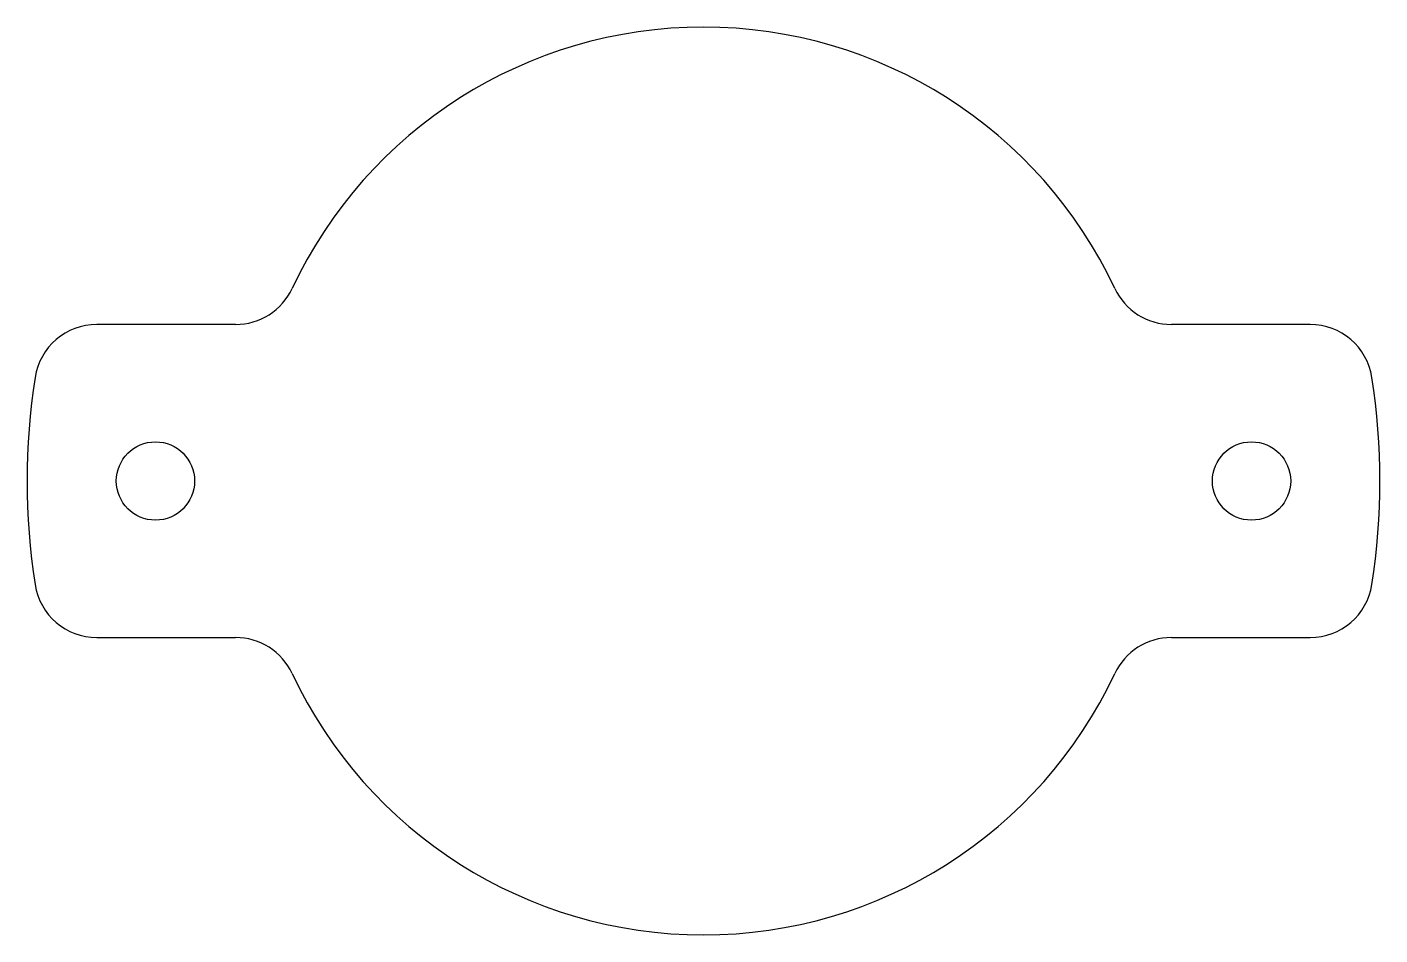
# Model space of a CAD drawing. Header units: millimetres. Extents: x -21.6 to 21.6, y -42.5 to -13.5.
import ezdxf

# ---------------------------------------------------------------- set-up
doc = ezdxf.new("R2010")
doc.units = ezdxf.units.MM
doc.layers.get('0').update_dxf_attribs({"linetype": 'CONTINUOUS'})

msp = doc.modelspace()

# ---------------------------------------------------------------- linework, layer by layer
for p, q in [((-14.942, -23), (-19.369, -23)), ((19.369, -23), (14.942, -23)), ((-19.369, -33), (-14.942, -33)), ((14.942, -33), (19.369, -33))]:
    msp.add_line(p, q)
for centre in [(-17.5, -28), (17.5, -28)]:
    msp.add_circle(centre, 1.25)
for centre, radius, start, end in [((0, -28), 14.5, 25.1027, 154.8973), ((-14.942, -21), 2, 270, 334.8973), ((14.942, -21), 2, 205.1027, 270), ((-19.369, -25), 2, 90, 171.1956), ((19.369, -25), 2, 8.8044, 90), ((0, -28), 21.6, 171.1956, 188.8044), ((0, -28), 21.6, -8.8044, 8.8044), ((-19.369, -31), 2, 188.8044, 270), ((19.369, -31), 2, 270, 351.1956), ((-14.942, -35), 2, 25.1027, 90), ((14.942, -35), 2, 90, 154.8973), ((0, -28), 14.5, 205.1027, 334.8973)]:
    msp.add_arc(centre, radius, start, end)

doc.saveas('drawing.dxf')
